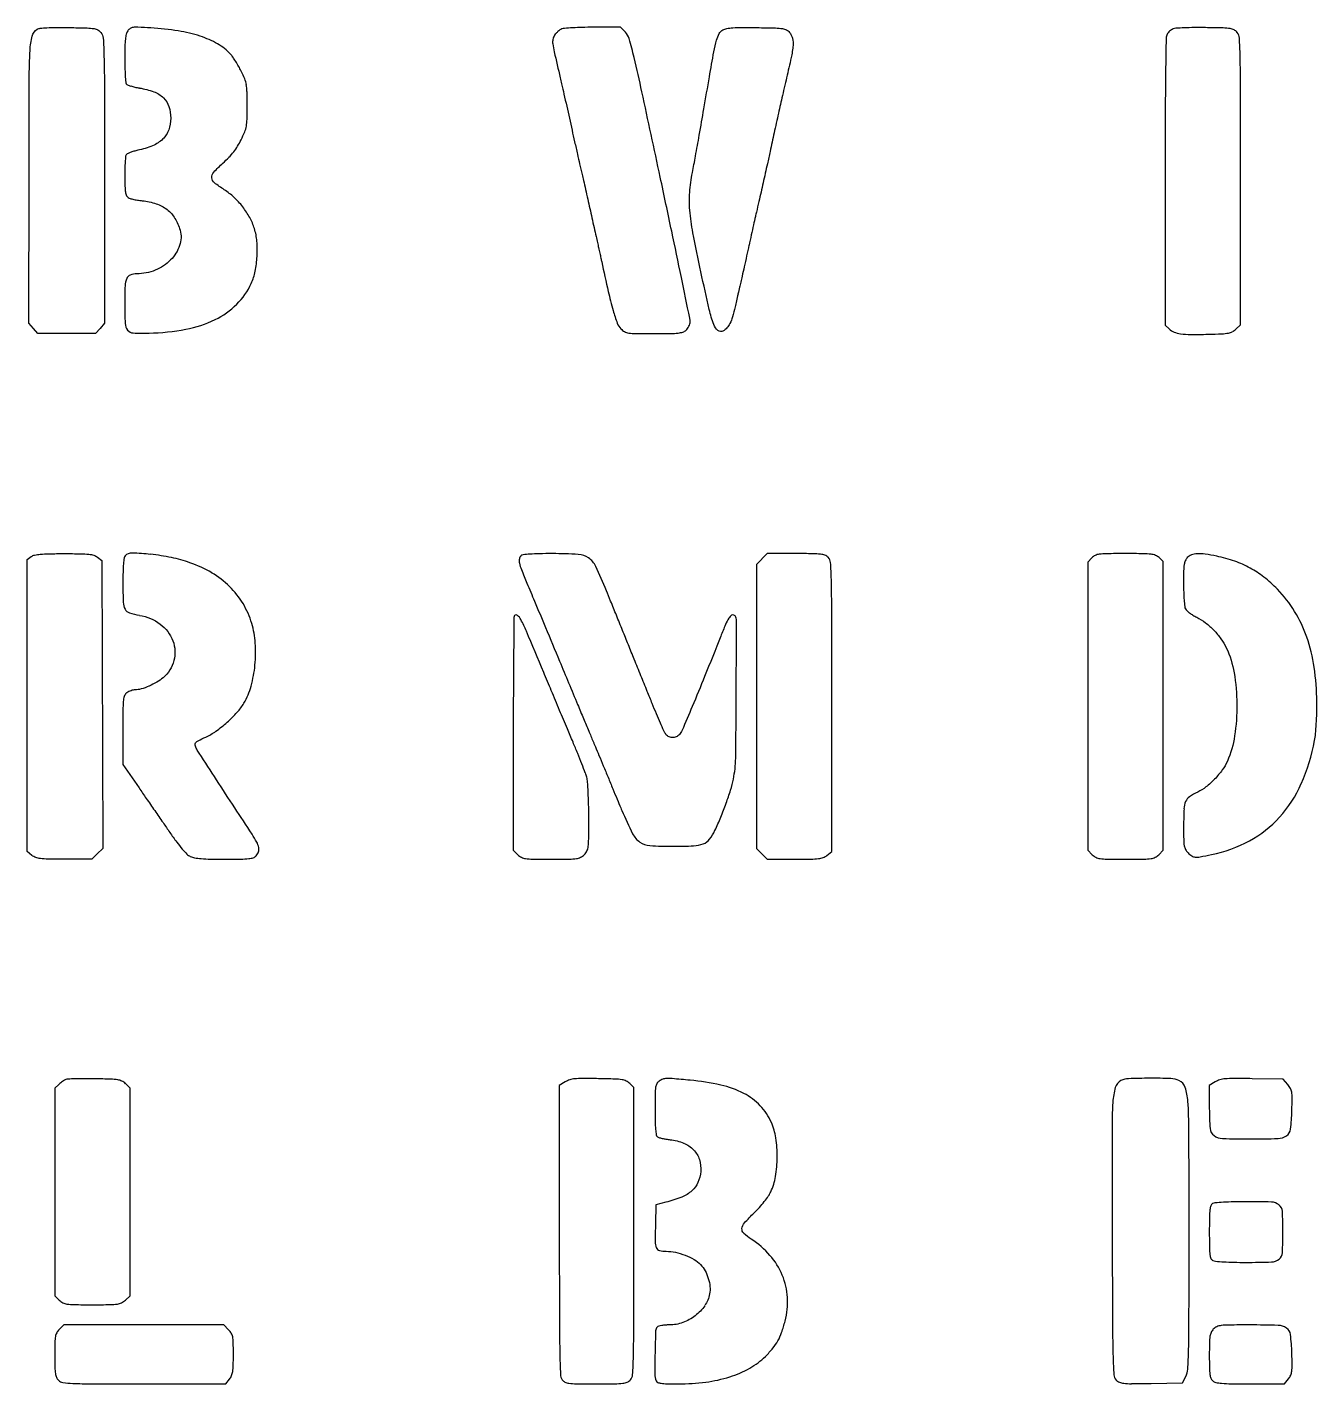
# Model space of a CAD drawing. Header units: centimetres. Extents: x 0 to 40, y 0 to 40.
# Drawn here: x 10.72 to 17.72, y 20.86 to 28.23 of the extents above; entities that cross this region are included whole.
import ezdxf

# ---------------------------------------------------------------- set-up
doc = ezdxf.new("R2010")
doc.units = ezdxf.units.CM
doc.header["$MEASUREMENT"] = 0
doc.layers.add('test v4_0', color=7, linetype='Continuous')

msp = doc.modelspace()

# ---------------------------------------------------------------- linework, layer by layer
at = {"layer": 'test v4_0'}
for p, q in [((13.9415, 28.23), (13.7933, 28.2294)), ((13.9687, 28.2025), (13.9415, 28.23)), ((10.73, 26.6211), (10.7303, 27.3981)), ((11.14, 27.3994), (11.14, 26.6211)), ((16.9, 27.391), (16.9, 26.6108)), ((17.31, 26.6135), (17.31, 27.3956)), ((10.7541, 26.5931), (10.73, 26.6211)), ((11.14, 26.6211), (11.1159, 26.5931)), ((16.9, 26.6108), (16.9218, 26.5905)), ((17.2842, 26.5892), (17.31, 26.6135)), ((10.7783, 26.565), (10.7541, 26.5931)), ((11.0917, 26.565), (10.7783, 26.565)), ((11.1159, 26.5931), (11.0917, 26.565)), ((10.72, 25.3389), (10.7422, 25.3544)), ((14.7385, 25.37), (14.68, 25.3115)), ((14.8942, 25.37), (14.7385, 25.37)), ((10.72, 23.7515), (10.72, 25.3389)), ((11.1014, 25.3509), (11.125, 25.3318)), ((11.125, 25.3318), (11.1304, 23.7688)), ((14.68, 25.3115), (14.68, 23.7685)), ((16.5017, 25.3469), (16.48, 25.3237)), ((16.48, 25.3237), (16.48, 23.7591)), ((16.89, 25.3265), (16.8669, 25.3483)), ((16.89, 23.7591), (16.89, 25.3265)), ((15.09, 23.7515), (15.09, 24.5407)), ((11.24, 24.4113), (11.24, 24.2237)), ((13.36, 24.3929), (13.36, 23.7591)), ((11.24, 24.2237), (11.3275, 24.0972)), ((10.7463, 23.7307), (10.72, 23.7515)), ((11.1009, 23.7394), (11.0715, 23.71)), ((11.1304, 23.7688), (11.1009, 23.7394)), ((13.36, 23.7591), (13.3845, 23.7345)), ((14.68, 23.7685), (14.7385, 23.71)), ((15.0637, 23.7307), (15.09, 23.7515)), ((16.48, 23.7591), (16.5045, 23.7345)), ((16.8655, 23.7345), (16.89, 23.7591)), ((11.0715, 23.71), (10.9221, 23.71)), ((14.7385, 23.71), (14.8879, 23.71)), ((10.8925, 22.487), (10.87, 22.4665)), ((11.28, 22.4665), (11.2542, 22.4908)), ((13.6425, 22.5005), (13.61, 22.4803)), ((13.61, 22.4803), (13.61, 21.6924)), ((14.015, 22.4694), (13.9923, 22.4922)), ((17.1725, 22.5005), (17.14, 22.4803)), ((17.14, 22.4803), (17.14, 22.3559)), ((17.5418, 22.515), (17.3734, 22.5178)), ((17.5667, 22.486), (17.5418, 22.515)), ((10.87, 22.4665), (10.87, 21.3391)), ((11.28, 21.339), (11.28, 22.4665)), ((14.015, 21.6858), (14.015, 22.4694)), ((14.135, 21.8328), (14.1321, 21.7289)), ((14.1889, 21.8465), (14.135, 21.8328)), ((10.87, 21.3391), (10.8945, 21.3145)), ((11.2535, 21.3145), (11.28, 21.339)), ((10.9191, 21.18), (10.8945, 21.1555)), ((11.7873, 21.18), (10.9191, 21.18)), ((11.8136, 21.1536), (11.7873, 21.18)), ((11.3543, 20.86), (11.7985, 20.86)), ((11.7985, 20.86), (11.8193, 20.8863)), ((16.8243, 20.8623), (16.995, 20.865)), ((16.995, 20.865), (17.0125, 20.9)), ((17.3626, 20.86), (17.5485, 20.86)), ((17.5485, 20.86), (17.5701, 20.8874))]:
    msp.add_line(p, q, dxfattribs=at)
at = {"layer": 'test v4_0', "extrusion": (0, 0, -1)}
for centre, radius, start, end in [((-10.8814, 27.2212), 1.0069, 86.9386, 89.82867), ((-10.889, 24.6851), 3.543, 89.82868, 90.96152), ((-10.7934, 18.9925), 9.2364, 90.96162, 91.56391), ((-14.6019, 27.4813), 0.7468, 86.15226, 89.96437), ((-14.6046, 23.1626), 5.0655, 89.96436, 90.89186), ((-14.5261, 18.1209), 10.1078, 90.89182, 91.46249), ((-11.1383, 28.0825), 0.4032, 3.11803, 14.19704), ((-10.8056, 28.1666), 0.0601, 14.19703, 59.35566), ((-10.7954, 28.1838), 0.0401, 59.35563, 83.7889), ((-10.8632, 27.5615), 0.6661, 83.7889, 86.93859), ((-11.0371, 27.9188), 0.3068, 91.56397, 98.63065), ((-11.0732, 28.1565), 0.0663, 98.63069, 118.16466), ((-11.0791, 28.1676), 0.0537, 118.16459, 141.03419), ((-11.078, 28.1667), 0.0551, 141.03409, 176.26606), ((-8.7963, 28.0178), 2.3417, 176.26598, 178.63611), ((-15.1129, 27.9739), 0.6748, 10.43306, 15.99951), ((-14.6325, 28.1116), 0.1751, 15.99956, 28.61594), ((-14.5223, 28.1717), 0.0495, 28.61595, 60.89755), ((-14.5307, 28.1567), 0.0668, 60.89754, 79.99027), ((-14.5723, 27.9206), 0.3065, 79.99029, 86.15222), ((-14.7758, 27.9037), 0.3218, 91.46243, 98.3567), ((-14.8128, 28.155), 0.0678, 98.3566, 117.75609), ((-14.8196, 28.168), 0.0532, 117.756, 141.03374), ((-14.8144, 28.1638), 0.0598, 141.03365, 154.15264), ((-14.7568, 28.1359), 0.1238, 154.15265, 161.76171), ((-14.7523, 28.1344), 0.1286, 161.7616, 169.27451), ((-14.8001, 28.1434), 0.0799, 169.27446, 179.99995), ((-13.7796, 27.9386), 3.0484, 0.15377, 3.11809), ((-24.9092, 26.17), 10.6358, 9.68871, 10.43309), ((-14.2576, 28.2008), 0.6263, 187.80775, 191.19231), ((-14.6759, 28.1434), 0.2041, 179.99999, 187.80776), ((-3.1667, 27.8838), 7.9729, 178.63606, 179.91053), ((5.5587, 32.7255), 20.9532, 192.97056, 193.27263), ((-13.0406, 28.4416), 1.867, 191.19234, 192.97054), ((-251.8138, 27.2995), 241.0835, 0.023428, 0.153833), ((-8.9586, 26.8608), 4.7832, 166.77565, 167.18245), ((307.3003, 27.3992), 318.4403, 179.91057, 179.999951), ((-11.2625, 27.4825), 0.4222, 99.1487, 110.12551), ((-11.3563, 27.7386), 0.1494, 110.12559, 133.95347), ((21.463, 19.9393), 35.9823, 167.18244, 167.27434), ((25.4951, 19.0288), 40.1159, 167.27435, 167.36946), ((-11.3793, 27.7624), 0.1163, 133.95349, 161.74021), ((-11.2962, 27.735), 0.2038, 161.74024, 179.99995), ((27.0723, 18.6754), 41.7323, 167.36949, 167.46185), ((-11.3149, 27.735), 0.1851, 180.00001, 199.98598), ((-11.3658, 27.7165), 0.131, 199.98604, 225.892), ((-11.2243, 28.0139), 0.4631, 247.49906, 258.0288), ((-11.3339, 27.7494), 0.1768, 225.89204, 247.49912), ((-12.2428, 26.9822), 0.6859, 42.10981, 47.93256), ((-4.6805, 29.7342), 10.3073, 192.2056, 192.59109), ((-11.7647, 27.4144), 0.0414, 357.02527, 42.10984), ((-9.6121, 26.4496), 4.2368, 166.61972, 167.079), ((-15.2721, 27.2578), 0.9568, 4.452, 10.97737), ((36.1395, 38.8519), 52.1331, 192.5911, 192.70706), ((-11.7612, 27.4142), 0.0379, 309.05878, 357.02532), ((-12.0939, 27.8242), 0.5659, 302.38731, 309.05878), ((3.8794, 23.3544), 18.0788, 167.079, 167.2353), ((5.8339, 22.9116), 20.0828, 167.23539, 167.39078), ((39.4256, 39.5928), 55.5018, 192.70706, 192.81478), ((-11.3138, 26.9487), 0.3395, 95.33494, 108.36461), ((-11.3586, 27.0837), 0.1974, 108.36466, 127.9232), ((2.4411, 23.6706), 16.6062, 167.39083, 167.57005), ((-14.9076, 27.2862), 0.5912, 355.09298, 4.45197), ((-8.4156, 28.7106), 6.4385, 192.81483, 193.34058), ((-11.3691, 27.0972), 0.1802, 127.92319, 148.54995), ((-15.4903, 27.3362), 1.176, 349.07167, 355.09298), ((-11.3098, 27.0609), 0.2498, 148.54992, 164.69843), ((-11.4154, 27.0898), 0.1403, 164.69846, 199.09694), ((-3.9561, 24.8214), 10.1118, 167.2096, 167.37118), ((-24.1884, 29.0157), 10.0348, 347.8288, 349.07164), ((-11.3514, 27.1119), 0.208, 199.09696, 224.70873), ((-0.7848, 24.1109), 13.3617, 167.37117, 167.50227), ((-1.9309, 24.3649), 12.1878, 167.50223, 167.63469), ((-10.5404, 26.2523), 3.3739, 167.63474, 167.9792), ((14.6292, 33.4791), 29.9682, 192.51145, 192.62604), ((13.5764, 33.2456), 28.8898, 192.39373, 192.51153), ((-11.3163, 27.1512), 0.2612, 247.62489, 269.99996), ((-11.3194, 27.1436), 0.253, 224.70873, 247.62484), ((11.5044, 32.7792), 26.7659, 192.62606, 192.73882), ((-31.0497, 30.4955), 17.0539, 347.12518, 347.82877), ((-10.2947, 27.851), 4.4167, 192.73884, 193.16626), ((-15.0489, 26.8383), 0.6404, 339.54267, 347.12517), ((-13.6648, 26.9117), 0.922, 192.63503, 196.1314), ((-14.522, 26.6417), 0.0781, 310.45837, 339.5427), ((-14.441, 26.6679), 0.1069, 206.68727, 222.32076), ((-14.3506, 26.7133), 0.2081, 196.13133, 206.68737), ((-14.4872, 26.6009), 0.0245, 241.845, 310.45846), ((-14.4613, 26.6494), 0.0795, 222.32067, 241.84508), ((-10.7708, 25.3137), 0.0497, 54.99159, 78.22146), ((-10.8139, 25.107), 0.2609, 78.2215, 85.0267), ((-10.8497, 24.6947), 0.6748, 85.02673, 89.09659), ((-10.9211, 20.1688), 5.2012, 89.09659, 90.00002), ((-10.9211, 18.3412), 7.0288, 90, 90.74003), ((-11.0058, 24.8967), 0.4727, 90.74005, 96.05225), ((-11.0415, 25.2333), 0.1342, 96.05226, 107.62007), ((-11.0642, 25.305), 0.059, 107.62007, 128.99521), ((21.9886, 10.2642), 38.4467, 157.12382, 157.28333), ((131.7764, -35.6984), 157.4673, 157.283389, 157.33931), ((-11.2899, 24.782), 0.2559, 99.02001, 126.55896), ((-11.3208, 24.8238), 0.2039, 126.55897, 159.20152), ((-16.9333, 24.7518), 0.3055, 116.87302, 127.45605), ((-16.8706, 24.6699), 0.4087, 127.45601, 135.96511), ((219.6406, -72.3815), 252.6817, 157.339418, 157.384568), ((22.4033, 39.561), 39.6885, 201.64624, 201.98497), ((-16.868, 24.6674), 0.4123, 135.96512, 144.43965), ((-11.3477, 24.834), 0.1752, 159.20152, 195.0183), ((-1812.5499, 753.384), 1940.5054, 337.947063, 337.949584), ((-16.9422, 24.7205), 0.321, 144.4396, 154.66354), ((-16.7705, 24.6391), 0.511, 154.66352, 170.5477), ((-11.3385, 24.8365), 0.1847, 195.0182, 229.43775), ((606.7551, -233.6435), 672.0419, 157.3846072, 157.4063796), ((-2798.8442, 1152.9332), 3004.6558, 337.9452289, 337.9470624), ((-11.3015, 24.8797), 0.2417, 229.4377, 239.49627), ((-160.0571, 86.0838), 158.8601, 337.240276, 337.279008), ((-2680.8311, 1105.1202), 2877.3247, 337.9434187, 337.9452522), ((-2.0974, 29.6696), 13.2665, 201.98495, 202.7518), ((-16.1872, 24.542), 1.1023, 170.54772, 179.48728), ((-11.3054, 24.7524), 0.1224, 253.91374, 269.99999), ((-11.2409, 24.9761), 0.3553, 246.64556, 253.91373), ((-11.2307, 24.9999), 0.3812, 239.49622, 246.64556), ((-215.5785, 109.3769), 219.0697, 337.20981, 337.240292), ((-990.7713, 420.3481), 1053.8075, 337.9395957, 337.9434919), ((-18.6379, 26.388), 4.8805, 337.23785, 337.9396), ((-16.1821, 24.542), 1.1074, 179.4872, 188.41532), ((-200.1704, 102.9028), 202.3567, 337.179153, 337.209864), ((-17.284, 25.82), 3.4123, 336.32012, 337.23777), ((6.0987, 33.1068), 22.1541, 202.75181, 203.11346), ((-69.7026, 48.0033), 60.8089, 337.103949, 337.179121), ((-17.6828, 25.9949), 3.8477, 335.63872, 336.32008), ((-14.2843, 24.456), 0.1171, 327.14775, 335.63876), ((-14.2021, 24.4421), 0.0815, 203.1135, 222.05146), ((-11.6471, 24.333), 0.015, 345.03107, 37.13546), ((-11.7257, 24.354), 0.0964, 331.84498, 345.03113), ((-11.6671, 24.3178), 0.0401, 37.13547, 63.02153), ((-12.1573, 23.3549), 1.1206, 63.02151, 65.34443), ((-13.202, 24.0687), 0.6544, 155.98977, 157.31305), ((30.0968, 5.9679), 47.5844, 157.31294, 157.37459), ((-14.2265, 24.4187), 0.0483, 300.81584, 327.14778), ((-14.2256, 24.4172), 0.0465, 273.72716, 300.8158), ((-14.2257, 24.4184), 0.0478, 247.04805, 273.7271), ((-14.224, 24.4224), 0.0521, 222.05155, 247.04797), ((-16.7512, 24.4578), 0.5321, 188.41523, 203.86211), ((-11.9245, 24.4604), 0.3218, 327.03176, 331.84504), ((-149.8721, 113.9359), 164.7463, 326.971694, 327.03174), ((17.6946, 11.1369), 34.1481, 157.37454, 157.47653), ((35.3142, 3.8302), 53.2227, 157.47653, 157.54964), ((-16.8216, 24.4783), 0.4812, 216.10707, 223.79374), ((-17.0016, 24.347), 0.2583, 203.86205, 216.1071), ((-55.3565, 52.4904), 52.0132, 326.77298, 326.97168), ((-16.9819, 24.2784), 0.2248, 231.51761, 244.99657), ((-16.8272, 24.473), 0.4734, 223.79379, 231.51755), ((556.7225, -368.8068), 690.6912, 145.3294922, 145.3352217), ((1025.9159, -693.266), 1261.1439, 145.3351909, 145.3388578), ((1009.1606, -681.6826), 1240.7744, 145.338793, 145.3424599), ((-47.1575, 47.1196), 42.2117, 326.54063, 326.77302), ((447.3812, -293.3042), 557.8148, 145.342424, 145.34907), ((-10.7923, 23.7891), 0.0742, 290.01593, 308.18864), ((-10.8054, 23.8252), 0.1127, 276.72495, 290.01595), ((-10.8387, 24.1076), 0.3971, 270.76346, 276.725), ((-10.9221, 30.3667), 6.6567, 270.00005, 270.76345), ((-14.1811, 21.9108), 0.2773, 96.3978, 112.08741), ((-14.2261, 22.0218), 0.1574, 112.08737, 136.05332), ((-14.2435, 22.0386), 0.1333, 136.05332, 162.4997), ((-14.2104, 22.0281), 0.168, 162.4997, 184.74059), ((-14.1864, 22.0301), 0.1922, 184.74062, 203.26037), ((-14.2029, 22.0527), 0.192, 228.40748, 247.98945), ((-14.2455, 22.0047), 0.1277, 203.26044, 228.40745), ((-14.0216, 22.5011), 0.6756, 247.98946, 255.66537), ((-15.3985, 21.0356), 1.0493, 41.74657, 45.88746), ((-14.6329, 21.7004), 0.031, 313.20549, 6.24115), ((-14.6565, 21.6978), 0.0547, 6.24116, 41.74657), ((-14.8088, 21.8876), 0.288, 302.88012, 313.20539), ((-14.1898, 21.3368), 0.2432, 89.99997, 101.97762), ((-14.1679, 21.2336), 0.3487, 101.97758, 111.12011), ((-14.1747, 21.2512), 0.3298, 111.12012, 120.46538), ((-14.2571, 21.3913), 0.1673, 120.46537, 135.99393), ((-14.268, 21.4018), 0.1522, 135.99396, 151.47051), ((-14.2025, 21.3662), 0.2267, 151.47056, 162.95036), ((-14.2048, 21.3669), 0.2243, 162.95036, 174.48388), ((-14.2855, 21.3747), 0.1432, 174.48384, 190.62528), ((-14.2615, 21.3792), 0.1676, 190.6252, 214.27782), ((-14.1944, 21.4304), 0.2527, 232.45225, 250.07804), ((-14.2031, 21.419), 0.2383, 214.27772, 232.45225), ((-14.2073, 21.3946), 0.2146, 250.07811, 269.99995)]:
    msp.add_arc(centre, radius, start, end, dxfattribs=at)
at = {"layer": 'test v4_0'}
for centre, radius, start, end in [((11.2997, 28.1946), 0.0343, 97.60462, 125.58418), ((11.3144, 28.0849), 0.1449, 87.19619, 97.60471), ((11.0809, 23.3166), 4.919, 86.37938, 87.19619), ((13.7816, 26.4365), 1.7926, 91.49441, 93.18231), ((13.8047, 25.5516), 2.6778, 90.24495, 91.49444), ((17.0727, 26.4808), 1.7467, 90.48108, 92.26638), ((17.0802, 25.5891), 2.6384, 89.17043, 90.48111), ((16.9836, 18.9165), 9.3117, 88.5721, 89.17049), ((11.6922, 28.1171), 0.4415, 173.73283, 178.85124), ((11.4275, 28.1461), 0.1752, 165.08576, 173.73286), ((11.3128, 28.1767), 0.0565, 144.99156, 165.0858), ((11.3123, 28.177), 0.056, 125.58411, 144.99157), ((11.2868, 26.5707), 1.6584, 81.18349, 86.37933), ((11.4267, 27.4731), 0.7453, 71.73502, 81.18347), ((11.5022, 27.7018), 0.5044, 60.0707, 71.73498), ((13.6472, 28.1486), 0.0734, 168.18812, 187.53664), ((13.6381, 28.1505), 0.0641, 146.76619, 168.18813), ((13.6572, 28.138), 0.0869, 138.11767, 146.76614), ((13.6872, 28.1111), 0.1272, 131.61425, 138.11764), ((13.6814, 28.1176), 0.1185, 124.96923, 131.61414), ((13.6411, 28.1753), 0.0481, 111.93978, 124.96922), ((13.642, 28.173), 0.0506, 94.3752, 111.9397), ((13.7997, 26.1118), 2.1178, 93.18232, 94.37521), ((13.9103, 28.1449), 0.082, 15.91155, 44.61739), ((11.524, 27.4646), 2.5634, 13.52819, 15.91161), ((75.0492, 27.2117), 58.1518, 179.054961, 179.237162), ((16.9502, 28.1701), 0.0448, 151.84498, 179.05497), ((16.9517, 28.1693), 0.0465, 139.44875, 151.84508), ((16.9838, 28.1418), 0.0888, 131.80535, 139.44875), ((16.9846, 28.1408), 0.0901, 124.20031, 131.80525), ((16.9633, 28.1722), 0.0521, 112.74149, 124.20026), ((16.9611, 28.1774), 0.0465, 93.50791, 112.74151), ((17.0865, 26.1313), 2.0964, 92.26639, 93.50786), ((17.208, 27.9204), 0.305, 81.48416, 88.57214), ((17.2435, 28.1571), 0.0656, 61.80913, 81.48416), ((17.2491, 28.1676), 0.0538, 38.96583, 61.80911), ((17.248, 28.1667), 0.0552, 3.7099, 38.96581), ((14.9372, 28.0169), 2.3708, 1.35753, 3.70978), ((14.3361, 28.064), 3.086, 178.85123, 180.07001), ((11.6004, 27.8724), 0.3075, 43.17465, 60.07075), ((11.7266, 27.9907), 0.1346, 34.9252, 43.17474), ((14.0326, 28.1996), 0.4621, 187.53662, 192.959), ((44.0273, 35.1018), 31.2408, 192.95896, 193.22435), ((13.2862, 28.0628), 2.0361, 180.07005, 181.44696), ((12.5064, 28.0431), 1.256, 181.44697, 183.42432), ((11.3565, 27.7323), 0.586, 32.15823, 34.92525), ((11.295, 27.6937), 0.6585, 29.42121, 32.15821), ((11.3754, 27.739), 0.5663, 26.35636, 29.42127), ((6.1788, 26.1786), 8.0611, 12.17903, 13.52822), ((9.2624, 27.8824), 8.0473, 0.08897, 1.35749), ((13.0002, 28.0726), 1.7507, 183.42427, 184.61097), ((11.3433, 27.7231), 0.6021, 22.0038, 26.35638), ((11.7616, 27.8921), 0.151, 9.83308, 22.00385), ((-61.2039, 40.8721), 76.7233, 350.179309, 350.311318), ((41.0868, 27.6639), 24.1863, 179.23717, 179.80921), ((11.2763, 27.9336), 0.0212, 184.61087, 212.39917), ((11.2704, 27.9299), 0.0143, 212.39918, 247.62063), ((11.3557, 28.1369), 0.2382, 247.62058, 252.14201), ((11.3644, 28.1639), 0.2665, 252.14205, 257.08912), ((11.3907, 28.2785), 0.384, 257.08912, 260.85129), ((11.6588, 27.8743), 0.2552, 1.34785, 9.83314), ((8.6134, 27.8027), 3.3015, 0.0441, 1.34791), ((-204.4506, -19.2803), 223.5403, 12.057303, 12.178999), ((20.2703, 26.6328), 5.5847, 166.72733, 167.32733), ((-304.3805, 27.3955), 321.6905, 0.000028, 0.088951), ((8.5947, 27.8026), 3.3202, 358.73877, 0.04418), ((-19.4146, 33.6383), 34.3126, 349.93849, 350.17936), ((54.2608, 18.9897), 40.4239, 167.32724, 167.46658), ((11.6648, 27.735), 0.2493, 350.06789, 358.73879), ((216.5767, 72.8614), 207.8694, 192.538182, 192.574393), ((56.0653, 18.5885), 42.2725, 167.46652, 167.6148), ((122.9587, 27.3911), 106.0587, 179.809141, 180.000051), ((11.2821, 27.913), 0.6687, 333.79252, 337.85665), ((11.7608, 27.7182), 0.1519, 337.85663, 350.06786), ((-8.1848, 31.6457), 22.9073, 349.64625, 349.93846), ((46.7311, 20.6382), 32.7159, 167.61476, 167.79444), ((11.5725, 27.763), 0.3416, 321.97288, 328.27611), ((11.5159, 27.798), 0.4081, 328.27619, 333.79248), ((32.0232, 31.6954), 18.7804, 192.57441, 192.78549), ((12.1549, 27.4363), 0.9046, 176.04688, 178.30335), ((12.3781, 27.4209), 1.1282, 174.54093, 176.04687), ((11.2751, 27.5263), 0.0202, 147.56599, 174.54095), ((11.2704, 27.5293), 0.0147, 115.48915, 147.56604), ((11.353, 27.356), 0.2067, 110.8391, 115.48928), ((11.3632, 27.3292), 0.2353, 105.86888, 110.83908), ((11.3879, 27.2425), 0.3254, 101.97129, 105.86887), ((11.3484, 27.9732), 0.6491, 312.06742, 316.05045), ((11.5405, 27.788), 0.3822, 316.05049, 321.97286), ((22.0816, 29.4394), 8.586, 192.78555, 193.13689), ((6.1895, 29.0196), 8.2951, 349.02261, 349.64622), ((12.6691, 27.4211), 1.4189, 178.30337, 179.91381), ((12.952, 27.4207), 1.7018, 179.91382, 181.57491), ((27.3713, 30.6739), 14.0179, 193.13687, 193.38027), ((11.6042, 27.3836), 0.3536, 181.57498, 186.9023), ((11.6005, 27.0462), 0.3553, 46.89157, 57.61272), ((-93.4493, 4.4298), 110.0349, 11.901215, 12.057289), ((11.4188, 27.3612), 0.1668, 186.90228, 194.61001), ((11.2826, 27.3257), 0.026, 194.61, 224.99999), ((11.2816, 27.3246), 0.0245, 224.99998, 251.23466), ((11.3578, 27.5489), 0.2614, 251.23475, 255.86041), ((11.3677, 27.5884), 0.3022, 255.86046, 260.6616), ((11.3812, 27.6702), 0.3851, 260.66166, 264.66508), ((11.5397, 26.9813), 0.4443, 37.82482, 46.89161), ((11.544, 26.9847), 0.4388, 28.70483, 37.82494), ((11.6378, 27.036), 0.3318, 17.46035, 28.7049), ((56.6099, 36.6862), 43.8622, 192.42994, 192.49778), ((40.5757, 21.3615), 26.551, 167.29362, 167.39515), ((16.7981, 26.7228), 2.1765, 166.65942, 167.29357), ((11.6544, 27.0412), 0.3144, 4.69641, 17.46039), ((65.4805, 38.6524), 52.9481, 192.49779, 192.55669), ((60.2211, 37.4809), 47.5598, 192.55665, 192.61601), ((-43.8397, 14.8854), 59.3355, 11.653439, 11.901186), ((42.2566, 20.9857), 28.2734, 167.39526, 167.50756), ((11.3777, 27.0185), 0.5921, 356.74882, 4.69645), ((24.6767, 29.5253), 11.136, 192.61597, 192.79037), ((47.5144, 19.8208), 33.6586, 167.50764, 167.60619), ((11.381, 27.0183), 0.5888, 348.787, 356.74883), ((11.664, 26.9622), 0.3003, 335.6088, 348.78695), ((24.2765, 29.1773), 10.6702, 192.02081, 192.90476), ((11.3669, 26.8201), 0.1152, 157.34381, 177.73139), ((11.2924, 26.8512), 0.0344, 110.75091, 157.34385), ((11.3163, 26.7881), 0.1019, 90.00003, 110.7509), ((11.5915, 26.9951), 0.3798, 314.59037, 335.60875), ((-243.1261, -26.2155), 262.8161, 11.604058, 11.653332), ((22.797, 24.9264), 8.4231, 166.83375, 167.03153), ((13.6115, 26.7312), 2.3615, 177.7314, 180.00001), ((15.8408, 27.2445), 2.0159, 192.90482, 195.94223), ((36.8987, 21.6807), 22.8935, 167.1286, 167.22485), ((35.91, 21.9067), 21.8794, 167.0316, 167.12855), ((13.9529, 26.7312), 2.7029, 180.00001, 182.36441), ((11.5454, 27.0419), 0.4456, 295.94397, 314.59031), ((14.9132, 26.9795), 1.0512, 195.94223, 199.88333), ((28.1082, 23.6739), 13.8799, 167.2249, 167.36493), ((11.3124, 26.6222), 0.0602, 182.36446, 218.88599), ((11.4685, 27.2), 0.6214, 280.50568, 295.9439), ((14.0034, 26.6505), 0.0838, 199.88332, 224.98957), ((14.2405, 26.6399), 0.0812, 334.66232, 344.17002), ((14.2243, 26.6299), 0.096, 359.46727, 11.60399), ((14.2772, 26.6294), 0.043, 344.17003, 359.46725), ((11.2981, 26.6106), 0.0418, 218.88608, 267.00151), ((11.3522, 27.6429), 1.0755, 267.00156, 271.57568), ((11.3462, 27.8592), 1.2919, 271.57569, 280.50564), ((14.0096, 26.6566), 0.0924, 224.98956, 240.90043), ((13.9961, 26.6323), 0.0647, 240.90045, 261.69929), ((14.0262, 26.8389), 0.2734, 261.69939, 269.42658), ((14.1241, 36.6276), 10.0626, 269.42661, 270.00002), ((14.1241, 33.5119), 6.9469, 270.00004, 270.73709), ((14.2078, 27.0096), 0.4441, 270.73714, 276.22022), ((14.2428, 26.6888), 0.1213, 276.22027, 288.45366), ((14.2653, 26.6212), 0.0501, 288.4537, 312.12242), ((14.2631, 26.6237), 0.0535, 312.12241, 325.27179), ((14.2381, 26.641), 0.0838, 325.27193, 334.66226), ((16.9806, 26.6537), 0.0864, 227.02679, 248.19402), ((17.0042, 26.7126), 0.1498, 248.1941, 262.21337), ((17.0385, 26.9634), 0.4029, 262.21342, 269.91519), ((17.0429, 29.9378), 3.3773, 269.91517, 271.52538), ((17.0095, 31.1931), 4.6331, 271.52534, 272.46865), ((17.1982, 26.8161), 0.252, 272.46866, 280.32588), ((17.2296, 26.6434), 0.0765, 280.32584, 297.52826), ((17.2251, 26.6521), 0.0863, 297.52822, 313.24566), ((11.266, 25.344), 0.0198, 135.00004, 172.02586), ((11.2882, 25.3218), 0.0511, 88.3855, 134.99998), ((11.253, 24.0745), 1.2989, 83.91333, 88.3855), ((11.2702, 24.236), 1.1366, 78.176, 83.91332), ((13.4251, 25.3349), 0.0327, 134.99998, 169.16159), ((13.4161, 25.3439), 0.02, 96.95114, 135.00005), ((13.498, 24.6726), 0.6963, 94.01521, 96.95112), ((13.5171, 24.4009), 0.9686, 91.02515, 94.01513), ((13.573, 21.2772), 4.0928, 89.99999, 91.02512), ((13.573, 22.9688), 2.4012, 86.6599, 90), ((13.7064, 25.2552), 0.1109, 55.48193, 86.65989), ((14.8942, 17.4738), 7.8962, 89.32505, 89.99999), ((14.9824, 24.9604), 0.409, 83.50848, 89.32505), ((15.0172, 25.2658), 0.1017, 69.49174, 83.5085), ((15.0359, 25.3159), 0.0482, 44.99999, 69.49172), ((16.5461, 25.3052), 0.0609, 115.51511, 136.78823), ((16.552, 25.2928), 0.0746, 97.25294, 115.51515), ((16.5854, 25.0304), 0.3391, 90.56933, 97.25293), ((16.6836, 15.1508), 10.2192, 90, 90.56929), ((16.6836, 16.2576), 9.1124, 89.37983, 90), ((16.778, 24.9833), 0.3862, 83.23352, 89.37988), ((16.8126, 25.2747), 0.0927, 67.69754, 83.23363), ((16.8241, 25.3028), 0.0624, 46.78821, 67.69751), ((17.0632, 25.3083), 0.0585, 110.1382, 137.02682), ((17.0792, 25.2645), 0.1051, 92.806, 110.13832), ((17.0849, 25.1477), 0.222, 81.56854, 92.806), ((16.9761, 24.4137), 0.964, 77.7919, 81.56849), ((16.9962, 24.5062), 0.8694, 71.04553, 77.79187), ((12.0033, 25.2543), 0.7628, 175.41905, 178.76007), ((11.777, 25.2724), 0.5358, 172.02582, 175.41908), ((11.3344, 24.5428), 0.8231, 70.86836, 78.17591), ((11.3928, 24.7109), 0.6452, 59.30442, 70.86834), ((13.4472, 25.3306), 0.0552, 169.16156, 192.24716), ((13.6157, 25.3672), 0.2276, 192.24726, 201.63988), ((16.8151, 26.6365), 3.6696, 201.63995, 202.87615), ((13.704, 25.2517), 0.1152, 25.17902, 55.48186), ((11.3843, 24.1612), 2.6784, 22.08953, 25.17896), ((15.0385, 25.3185), 0.0446, 4.05779, 44.99999), ((13.076, 25.1793), 2.012, 1.41568, 4.05781), ((17.2714, 25.2713), 0.2708, 171.75188, 178.94289), ((17.086, 25.2981), 0.0835, 156.62518, 171.75195), ((17.0636, 25.3078), 0.0591, 137.02682, 156.62517), ((17.1024, 24.8157), 0.5422, 61.43627, 71.04556), ((17.1099, 24.8293), 0.5266, 51.66705, 61.43625), ((14.1323, 25.2082), 2.8923, 178.76008, 179.99995), ((14.0877, 25.2082), 2.8477, 179.99997, 182.06577), ((11.4622, 24.828), 0.509, 45.49182, 59.30444), ((7.6646, 25.0455), 7.425, 0.08169, 1.41575), ((20.7295, 25.2075), 3.7295, 178.94281, 180.00002), ((18.455, 25.2075), 1.455, 179.99998, 181.84716), ((16.9554, 24.634), 0.7757, 44.35859, 51.66706), ((11.4893, 24.8555), 0.4705, 31.07617, 45.49176), ((-172.6267, -50.5187), 201.2662, 22.072316, 22.089505), ((18.0029, 25.1929), 1.0026, 181.84711, 184.28897), ((17.029, 24.7059), 0.6728, 31.40645, 44.35867), ((11.3304, 25.1088), 0.0886, 182.06572, 207.42375), ((11.288, 25.0868), 0.0409, 207.42368, 251.92492), ((11.4921, 24.8572), 0.4672, 16.58425, 31.07609), ((-627.8522, -235.1109), 692.4938, 22.0654774, 22.0723529), ((18.0764, 25.1984), 1.0763, 184.28898, 186.17946), ((17.0423, 25.0864), 0.0362, 186.17952, 208.15498), ((17.0393, 25.0848), 0.0328, 208.15498, 228.59372), ((17.164, 25.2263), 0.2214, 228.59375, 233.5809), ((11.3858, 25.3865), 0.3561, 251.92487, 260.97999), ((11.4692, 24.8504), 0.491, 3.91875, 16.58425), ((322.7329, 21.622), 309.3877, 179.369438, 179.403586), ((13.3733, 25.0267), 0.00934, 134.99996, 179.36946), ((13.3755, 25.0245), 0.0124, 50.94646, 134.99998), ((13.3393, 24.9799), 0.0699, 27.19359, 50.94643), ((12.5666, 24.5829), 0.9385, 22.91201, 27.19357), ((-703.426, -265.7453), 774.0405, 22.058839, 22.0654853), ((16.5568, 24.0993), 2.2275, 156.58013, 158.35375), ((14.7497, 24.882), 0.2582, 147.91932, 156.58015), ((14.5843, 24.9857), 0.0629, 128.09377, 147.91938), ((14.5525, 25.0262), 0.0114, 58.28247, 128.09381), ((14.5436, 25.0118), 0.0284, 359.95111, 58.28253), ((-125.706, 25.1313), 140.2779, 359.7912, 359.95117), ((-345.8188, 24.541), 360.9088, 359.999963, 0.081782), ((17.1872, 25.2577), 0.2605, 233.58086, 238.53526), ((17.2017, 25.2814), 0.2883, 238.53519, 243.12694), ((16.9757, 24.6734), 0.7352, 19.28803, 31.40647), ((-53.4706, -3.3287), 72.6322, 22.720938, 22.912077), ((-507.7972, -186.4723), 562.9604, 22.050357, 22.058837), ((16.8448, 24.6276), 0.8739, 8.25754, 19.28808), ((11.2454, 24.835), 0.7154, 354.36534, 3.9188), ((45.2241, 24.5108), 31.8638, 179.40363, 179.77422), ((11.2724, 24.8324), 0.6883, 344.65958, 354.3654), ((16.3405, 24.5544), 1.3834, 0.43907, 8.2576), ((11.3066, 24.5511), 0.0773, 116.34374, 125.00846), ((11.3223, 24.5194), 0.1127, 109.8087, 116.34369), ((11.3196, 24.5268), 0.1049, 103.12876, 109.8087), ((11.3054, 24.5876), 0.0424, 89.99995, 103.12877), ((11.5661, 24.7518), 0.3837, 329.62802, 344.65964), ((75.1575, 24.3929), 61.7975, 179.774245, 179.99999), ((-20.2191, 24.7469), 34.7904, 359.19532, 359.79119), ((11.6731, 24.5286), 0.4326, 173.75624, 179.57258), ((11.3194, 24.5673), 0.0769, 155.64367, 173.75625), ((11.2841, 24.5833), 0.0381, 125.00851, 155.64367), ((11.6392, 24.7089), 0.299, 317.8005, 329.62798), ((93.7298, 57.8488), 86.672, 202.59366, 202.648206), ((15.9136, 24.5511), 1.8103, 358.54175, 0.43912), ((27.393, 24.4113), 16.153, 179.5726, 180.00002), ((11.3277, 24.9914), 0.7195, 311.66365, 317.8004), ((63.0462, 45.0462), 53.4246, 202.64826, 202.72664), ((15.897, 24.5516), 1.827, 356.65745, 358.54175), ((11.5491, 24.68), 0.3375, 294.65558, 305.53611), ((11.3225, 24.9972), 0.7272, 305.53606, 311.66364), ((93.1042, 57.6362), 86.0128, 202.726651, 202.767904), ((16.1523, 24.5366), 1.5713, 354.71286, 356.65743), ((8.823, 22.2917), 5.2775, 22.1865, 22.89605), ((14.4558, 24.6272), 0.7182, 202.76787, 204.01026), ((16.6329, 24.5605), 1.0981, 336.37144, 349.21195), ((17.3307, 24.4276), 0.3878, 349.21194, 354.71288), ((9.8217, 22.699), 4.199, 21.34424, 22.18648), ((13.9779, 24.2666), 0.59, 348.10349, 359.19531), ((9.9442, 22.7469), 4.0674, 20.61089, 21.34427), ((13.5026, 24.0851), 0.2658, 15.23847, 20.61092), ((13.6321, 24.1204), 0.1315, 4.20928, 15.23844), ((11.3737, 23.9542), 2.396, 2.87677, 4.20923), ((95.1685, 57.7455), 87.9601, 202.450366, 202.494598), ((13.8778, 24.2877), 0.6923, 343.02041, 348.10355), ((17.0192, 24.3916), 0.6765, 317.91459, 336.3715), ((11.3528, 23.9532), 2.417, 1.30248, 2.87672), ((65.8811, 45.6175), 56.261, 202.49459, 202.55647), ((86.8767, 54.3384), 78.9958, 202.556438, 202.593566), ((13.0392, 24.5438), 1.5692, 340.26305, 343.02045), ((17.0657, 24.0006), 0.0589, 124.61024, 157.24336), ((17.2067, 23.7963), 0.3071, 115.00344, 124.61021), ((10.5998, 23.9361), 3.1702, 0.01793, 1.30248), ((14.9322, 24.4002), 1.0707, 202.59366, 203.39924), ((16.3668, 25.021), 2.6339, 203.39926, 206.43667), ((12.8715, 24.6039), 1.7473, 337.61111, 340.2631), ((19.2011, 23.8864), 2.2007, 177.47071, 179.85184), ((17.1187, 23.9783), 0.1164, 157.24344, 177.47071), ((-0.3614, 23.9326), 14.1314, 359.54762, 0.01791), ((13.0718, 24.5214), 1.5306, 334.68231, 337.61111), ((22.0659, 23.8789), 5.0656, 179.85181, 180.7211), ((17.0695, 24.3461), 0.6087, 298.29903, 317.91467), ((13.1619, 25.0078), 2.0268, 214.65094, 216.47199), ((11.4483, 23.5206), 0.5908, 28.59493, 33.4593), ((13.3947, 23.824), 0.3748, 353.10437, 359.54753), ((14.1158, 23.9018), 0.1201, 206.43664, 235.04863), ((14.3637, 23.8669), 0.0786, 290.93073, 321.81236), ((14.2255, 23.9757), 0.2544, 321.81235, 334.68233), ((17.2157, 23.8179), 0.215, 180.72113, 189.32772), ((16.9981, 24.4787), 0.7593, 281.67908, 298.29912), ((12.0859, 24.2124), 0.6887, 216.47193, 220.545), ((11.8764, 24.0332), 0.413, 220.54497, 225.60405), ((11.6357, 23.7874), 0.0689, 225.6041, 244.61421), ((11.9183, 23.7691), 0.0609, 317.8553, 341.77591), ((11.8782, 23.755), 0.1012, 10.64974, 28.59491), ((11.9312, 23.7649), 0.0474, 341.77593, 10.64983), ((13.4391, 23.7891), 0.0771, 225.00008, 243.0359), ((13.6909, 23.7891), 0.0771, 296.9641, 314.99992), ((13.6937, 23.7863), 0.0732, 314.99998, 334.5005), ((13.6894, 23.7884), 0.078, 334.50038, 353.10437), ((14.1085, 23.8914), 0.1073, 235.04854, 266.15631), ((14.229, 25.6838), 1.9038, 266.15627, 269.9851), ((14.2291, 26.1819), 2.4019, 269.98507, 272.6224), ((14.3312, 23.9518), 0.1694, 272.62236, 290.93079), ((16.5591, 23.7891), 0.0771, 225.00008, 243.0359), ((16.8109, 23.7891), 0.0771, 296.9641, 314.99992), ((17.064, 23.793), 0.0612, 189.32777, 209.33466), ((17.0846, 23.8046), 0.0849, 209.3346, 225.00003), ((17.1163, 23.8363), 0.1298, 224.99996, 236.72047), ((16.6248, 26.2848), 2.6036, 280.27927, 281.6791), ((11.6449, 23.8068), 0.0904, 244.61417, 260.08433), ((11.6956, 24.0966), 0.3846, 260.08434, 265.35989), ((11.7306, 24.5281), 0.8175, 265.35993, 268.92366), ((11.7925, 27.8218), 4.1118, 268.9237, 269.99994), ((11.7925, 30.8682), 7.1582, 269.99996, 270.71432), ((11.8761, 24.1589), 0.4484, 270.71429, 276.1046), ((11.9113, 23.8298), 0.1174, 276.10463, 288.29849), ((11.9369, 23.7523), 0.0358, 288.29845, 317.85533), ((13.4362, 23.7835), 0.0709, 243.03597, 262.2541), ((13.4679, 24.0166), 0.3061, 262.25416, 269.41632), ((13.565, 33.5435), 9.8335, 269.4163, 270.00003), ((13.565, 33.5435), 9.8335, 269.99997, 270.5837), ((13.6621, 24.0166), 0.3061, 270.58368, 277.74584), ((13.6938, 23.7835), 0.0709, 277.7459, 296.96403), ((14.8879, 30.3667), 6.6567, 270.00005, 270.76345), ((14.9713, 24.1076), 0.3971, 270.76346, 276.725), ((15.0046, 23.8252), 0.1127, 276.72495, 290.01595), ((15.0177, 23.7891), 0.0742, 290.01593, 308.18864), ((16.5562, 23.7835), 0.0709, 243.03597, 262.2541), ((16.5879, 24.0166), 0.3061, 262.25416, 269.41632), ((16.685, 33.5435), 9.8335, 269.4163, 270.00003), ((16.685, 33.5435), 9.8335, 269.99997, 270.5837), ((16.7821, 24.0166), 0.3061, 270.58368, 277.74584), ((16.8138, 23.7835), 0.0709, 277.7459, 296.96403), ((17.0662, 23.7599), 0.0384, 236.72044, 265.76621), ((17.071, 23.8247), 0.1034, 265.76621, 280.27929), ((11.0217, 22.3449), 0.1921, 128.48978, 132.29571), ((11.0398, 22.3223), 0.221, 125.06401, 128.48981), ((11.0252, 22.343), 0.1956, 121.58773, 125.06395), ((10.9465, 22.471), 0.0454, 111.30536, 121.58763), ((10.9421, 22.4822), 0.0334, 92.12009, 111.30545), ((11.0591, 19.3213), 3.1965, 91.37897, 92.12015), ((11.0341, 20.3632), 2.1542, 90.07268, 91.37901), ((11.0358, 19.039), 3.4784, 89.16033, 90.07271), ((10.9865, 15.6783), 6.8395, 88.42076, 89.16033), ((11.167, 22.2267), 0.2886, 81.06986, 88.42068), ((11.1999, 22.4356), 0.0771, 63.40395, 81.06984), ((11.197, 22.4299), 0.0835, 46.75431, 63.40399), ((13.6981, 22.4111), 0.1053, 107.59588, 121.87496), ((13.7061, 22.386), 0.1316, 95.51424, 107.59589), ((13.7333, 22.1042), 0.4147, 89.70405, 95.5142), ((13.7039, 16.4174), 6.1016, 88.88859, 89.70402), ((13.6819, 15.2811), 7.2381, 88.17423, 88.88859), ((13.902, 22.1871), 0.3286, 81.4249, 88.17423), ((13.9386, 22.4297), 0.0833, 64.90907, 81.42492), ((13.9464, 22.4465), 0.0648, 44.96468, 64.90903), ((14.1886, 22.4633), 0.056, 150.93674, 171.77604), ((14.1762, 22.4702), 0.0418, 125.00842, 150.93679), ((14.2052, 22.4288), 0.0923, 111.1639, 125.00848), ((14.193, 22.4602), 0.0587, 91.71638, 111.16389), ((14.1996, 22.2421), 0.2768, 85.1704, 91.71639), ((12.9625, 7.6007), 14.9704, 84.79731, 85.17042), ((14.2008, 21.2004), 1.3144, 77.43342, 84.79729), ((14.375, 21.9817), 0.514, 62.58775, 77.43337), ((16.6875, 22.4533), 0.0604, 116.83822, 164.28041), ((16.7051, 22.4185), 0.0994, 92.07848, 116.83821), ((16.8263, 19.0765), 3.4436, 90.16321, 92.07845), ((16.8258, 19.2503), 3.2698, 88.1529, 90.16324), ((16.9275, 22.4033), 0.1152, 65.50455, 88.15289), ((16.9492, 22.4509), 0.0628, 18.467, 65.5045), ((17.226, 22.4143), 0.1014, 106.53854, 121.83508), ((17.2389, 22.371), 0.1466, 94.93707, 106.53848), ((17.27, 22.01), 0.5089, 89.69791, 94.93704), ((17.2266, 13.7684), 8.7507, 89.03875, 89.69788), ((17.4781, 22.4098), 0.1168, 28.34714, 40.67537), ((21.4153, 22.3507), 7.2853, 179.32119, 180.00002), ((14.3921, 22.4339), 0.2616, 171.77601, 179.3212), ((14.4534, 22.133), 0.3436, 43.84737, 62.58774), ((16.9849, 22.3696), 0.3694, 164.28036, 176.72856), ((16.7213, 22.3748), 0.3031, 3.81649, 18.46697), ((17.5262, 22.4358), 0.0622, 8.58867, 28.34718), ((17.4006, 22.4168), 0.1893, 359.30842, 8.5887), ((13.3891, 22.4652), 4.201, 358.33137, 359.30837), ((17.3959, 22.3507), 3.2659, 180.00006, 181.14276), ((14.4782, 22.1568), 0.3092, 23.56624, 43.8474), ((19.4359, 22.2295), 2.8244, 176.72859, 180.0302), ((14.5509, 22.23), 2.4783, 0.16039, 3.81646), ((18.4824, 22.3559), 1.3424, 179.99998, 184.66161), ((16.4944, 22.3748), 1.0944, 353.10822, 358.33132), ((14.8045, 22.299), 0.674, 181.1428, 184.82545), ((14.4535, 22.146), 0.3362, 8.51162, 23.56628), ((14.5389, 22.2765), 0.4075, 184.82543, 188.98717), ((14.1527, 22.2155), 0.0164, 188.98712, 231.72937), ((14.1575, 22.2216), 0.0243, 231.72931, 253.42066), ((14.2371, 22.489), 0.3032, 253.42061, 256.83496), ((14.2445, 22.5204), 0.3355, 256.83486, 260.52462), ((14.2596, 22.611), 0.4273, 260.52465, 263.60216), ((14.1238, 22.0967), 0.6696, 359.52061, 8.51166), ((225.6732, 22.3382), 209.0617, 180.030201, 180.182149), ((-177.6327, 21.6921), 194.6627, 359.998806, 0.16038), ((17.1967, 22.251), 0.0524, 184.66156, 233.4982), ((17.2147, 22.2754), 0.0827, 233.49813, 268.05389), ((17.3582, 26.4996), 4.3094, 268.05384, 270.07449), ((17.3579, 26.7335), 4.5433, 270.07449, 271.95902), ((17.5103, 22.2799), 0.0871, 271.95911, 304.22071), ((17.531, 22.2495), 0.0503, 304.22076, 353.10819), ((14.1255, 22.0967), 0.6678, 350.5222, 359.52057), ((14.4596, 22.0409), 0.3291, 335.24293, 350.52213), ((14.6115, 21.9708), 0.1618, 325.62898, 335.24284), ((14.2295, 22.2413), 0.6301, 314.11247, 317.86042), ((14.2356, 22.2358), 0.6219, 317.86039, 321.64546), ((14.3092, 22.1776), 0.528, 321.64547, 325.62895), ((17.2383, 21.7954), 0.0959, 160.25437, 173.5312), ((17.1684, 21.8205), 0.0217, 120.21853, 160.25432), ((17.1732, 21.8123), 0.0312, 94.64948, 120.21848), ((17.3378, 19.7881), 2.062, 93.37912, 94.64947), ((17.3115, 20.2337), 1.6156, 91.413, 93.37911), ((17.3406, 19.0548), 2.7949, 90.1087, 91.41297), ((17.3435, 17.5197), 4.33, 88.22079, 90.10875), ((17.4758, 21.7797), 0.068, 51.18427, 88.22081), ((17.4877, 21.7945), 0.0489, 3.46796, 51.18424), ((23.4741, 21.6849), 6.3341, 179.25264, 180), ((17.5292, 21.7624), 0.3887, 173.53132, 179.2526), ((15.6808, 21.685), 1.8592, 0, 3.46797), ((240.3339, 21.6925), 226.7239, 180.000035, 180.115085), ((-311.0126, 21.6857), 325.0276, 359.911783, 0.000018), ((17.9465, 21.6218), 3.8159, 178.39223, 179.83515), ((332.0762, 22.6763), 315.4653, 180.182129, 180.27174), ((-223.117, 21.6928), 240.147, 359.889768, 359.998859), ((24.5181, 21.6849), 7.3781, 180.00006, 180.67225), ((15.6731, 21.685), 1.8669, 356.55019, 0.00005), ((14.221, 21.6325), 0.0904, 179.83519, 201.19488), ((14.1599, 21.6089), 0.0249, 201.19482, 254.99721), ((14.3886, 21.2376), 0.4861, 41.24398, 57.11995), ((17.4671, 21.6021), 0.3266, 180.67232, 187.13586), ((14.1898, 21.7203), 0.1403, 254.99716, 270.00003), ((14.4623, 21.3022), 0.388, 22.44629, 41.24402), ((17.2105, 21.57), 0.068, 187.1358, 204.54012), ((17.1709, 21.5519), 0.0245, 204.54005, 241.8451), ((17.1766, 21.5627), 0.0366, 241.84502, 265.26157), ((17.3254, 23.3571), 1.8372, 265.26161, 266.6674), ((17.3098, 23.0897), 1.5694, 266.66748, 268.67965), ((17.3371, 24.275), 2.755, 268.6797, 270.00001), ((17.3371, 25.7234), 4.2034, 269.99996, 271.92436), ((17.476, 21.5898), 0.0674, 271.92435, 309.12071), ((17.4875, 21.5756), 0.0492, 309.12075, 356.55021), ((14.4766, 21.3081), 0.3726, 3.21364, 22.44633), ((10.9493, 21.3693), 0.0775, 225, 242.90463), ((10.946, 21.3629), 0.0703, 242.9046, 262.17211), ((11.1996, 21.3684), 0.0758, 277.73869, 296.11203), ((11.1951, 21.3776), 0.086, 296.11197, 312.82342), ((14.4299, 21.3055), 0.4194, 345.61503, 3.21371), ((10.9774, 21.5909), 0.3004, 262.17206, 269.40429), ((11.0731, 30.7951), 9.5051, 269.4043, 269.99995), ((11.0731, 30.4725), 9.1825, 270.00002, 270.61354), ((11.1681, 21.6), 0.3095, 270.61358, 277.73865), ((25.4571, 21.2609), 11.8467, 180.11511, 181.10082), ((7.8604, 21.2484), 9.1692, 358.72782, 359.88976), ((10.9559, 21.0941), 0.0867, 134.99997, 150.15229), ((11.7365, 21.0765), 0.1091, 32.2614, 45.00001), ((5.9729, 21.1976), 8.0417, 358.64394, 359.91177), ((14.1634, 21.1466), 0.0303, 134.99999, 178.0281), ((14.155, 21.155), 0.0183, 106.05282, 135.00003), ((14.1968, 21.0098), 0.1695, 100.40781, 106.05282), ((14.2028, 20.977), 0.2028, 94.73575, 100.40779), ((14.2073, 20.922), 0.258, 90.00004, 94.73566), ((14.0526, 21.4023), 0.8089, 341.02376, 345.61505), ((24.3418, 21.2168), 7.7274, 180.27173, 181.56867), ((17.2113, 21.1103), 0.068, 136.78815, 154.78526), ((17.2046, 21.1166), 0.0588, 114.27391, 136.78811), ((17.2139, 21.0959), 0.0815, 96.63754, 114.27381), ((17.2505, 20.7817), 0.3979, 90.48546, 96.63755), ((17.3606, 7.7839), 13.3961, 90.00005, 90.48546), ((17.3606, 16.1828), 4.9972, 88.2465, 89.99994), ((17.5109, 21.0902), 0.0875, 56.3188, 88.24646), ((17.5321, 21.1221), 0.0491, 6.80319, 56.31874), ((15.0435, 21.0155), 4.1735, 179.02006, 180.00004), ((11.069, 21.0834), 0.1985, 170.05577, 179.02005), ((10.9329, 21.1073), 0.0603, 150.15225, 170.05566), ((11.7818, 21.1051), 0.0556, 11.15871, 32.26141), ((11.6743, 21.0839), 0.1651, 1.08892, 11.1587), ((8.3128, 21.02), 3.5272, 0.00003, 1.08887), ((22.5543, 20.8577), 8.4262, 178.02807, 178.83731), ((14.5676, 21.2218), 0.2629, 320.39488, 330.91981), ((14.5518, 21.2306), 0.281, 330.91984, 341.02371), ((21.2604, 21.0134), 4.1204, 179.00538, 180.00003), ((17.393, 21.0806), 0.2524, 171.38117, 179.00534), ((17.2183, 21.107), 0.0757, 154.78522, 171.3811), ((16.4735, 20.9958), 1.1152, 1.66599, 6.80319), ((14.3583, 21.0155), 3.4883, 180.00002, 181.09184), ((9.2446, 21.02), 2.5954, 358.65816, 0.00002), ((20.4129, 21.164), 6.8015, 181.10076, 182.13643), ((11.5372, 21.0659), 2.4759, 356.38909, 358.64395), ((19.036, 20.9291), 4.9071, 178.83725, 180.17406), ((14.4552, 21.2836), 0.3878, 299.18032, 314.99995), ((14.2746, 21.4643), 0.6432, 315.00001, 320.3949), ((18.9296, 21.0686), 2.3132, 181.56863, 183.9344), ((14.0721, 21.1105), 2.9559, 356.69044, 358.72783), ((20.8376, 21.0134), 3.6976, 179.99995, 181.04731), ((14.0273, 20.9247), 3.5625, 0.57765, 1.66603), ((11.1298, 20.9539), 0.2592, 181.09182, 188.39914), ((11.5893, 20.9651), 0.25, 351.18418, 358.65817), ((14.3598, 21.4546), 0.5836, 287.53451, 299.18027), ((16.921, 20.9457), 0.1023, 333.45536, 356.69045), ((17.4421, 20.9513), 0.3015, 181.04726, 187.61111), ((17.3558, 20.9583), 0.2338, 352.62977, 0.57763), ((10.9515, 20.9276), 0.079, 188.39914, 203.82275), ((10.9266, 20.9166), 0.0518, 203.82276, 225), ((10.9205, 20.9105), 0.0432, 224.99999, 261.62541), ((10.9903, 21.3842), 0.5219, 261.62541, 267.53336), ((11.0763, 23.3806), 2.5202, 267.53332, 269.83929), ((11.3543, 122.5247), 101.6647, 269.839313, 269.999971), ((11.7558, 20.9362), 0.0807, 321.81144, 337.27886), ((11.7445, 20.941), 0.093, 337.27886, 351.18419), ((13.6686, 20.9124), 0.0526, 182.1364, 215.00843), ((13.6577, 20.9048), 0.0393, 215.00847, 243.88508), ((13.6703, 20.9303), 0.0677, 243.88505, 263.09225), ((13.7053, 21.2196), 0.3592, 263.09221, 269.49667), ((13.809, 33.0243), 12.1643, 269.49667, 269.99995), ((13.809, 31.4239), 10.5639, 270.00002, 270.56175), ((13.9085, 21.276), 0.4155, 270.56177, 276.42482), ((13.9448, 20.9535), 0.091, 276.42483, 292.03392), ((13.9615, 20.9122), 0.0464, 292.03395, 317.85529), ((13.9607, 20.913), 0.0476, 317.85529, 356.38911), ((14.2369, 20.9145), 0.108, 180.17406, 200.99358), ((14.1494, 20.8809), 0.0143, 200.99358, 249.10243), ((14.173, 20.9427), 0.0804, 249.10229, 262.51685), ((14.2, 21.1483), 0.2878, 262.51683, 268.92977), ((14.2565, 24.1717), 3.3117, 268.92976, 270.00004), ((14.2565, 22.0343), 1.1743, 270.00001, 277.29085), ((14.3109, 21.6094), 0.7459, 277.29088, 287.5345), ((16.67, 20.9132), 0.0482, 183.93441, 222.14916), ((16.6694, 20.9126), 0.0474, 222.14921, 247.701), ((16.6831, 20.946), 0.0834, 247.70101, 264.42478), ((16.7141, 21.2645), 0.4035, 264.42481, 270.3994), ((16.6339, 32.7735), 11.9127, 270.39939, 270.91551), ((17.2322, 20.9233), 0.0898, 187.61109, 201.34836), ((17.1833, 20.9042), 0.0372, 201.34832, 227.85529), ((17.1837, 20.9047), 0.0379, 227.85524, 257.55208), ((17.2253, 21.0929), 0.2307, 257.55211, 265.36812), ((17.2672, 21.6102), 0.7496, 265.36818, 269.37504), ((17.3626, 30.3533), 9.4933, 269.37505, 270.00003), ((17.4993, 20.943), 0.09, 321.81145, 336.41057), ((17.5101, 20.9383), 0.0782, 336.41061, 352.62981)]:
    msp.add_arc(centre, radius, start, end, dxfattribs=at)

doc.saveas('drawing.dxf')
